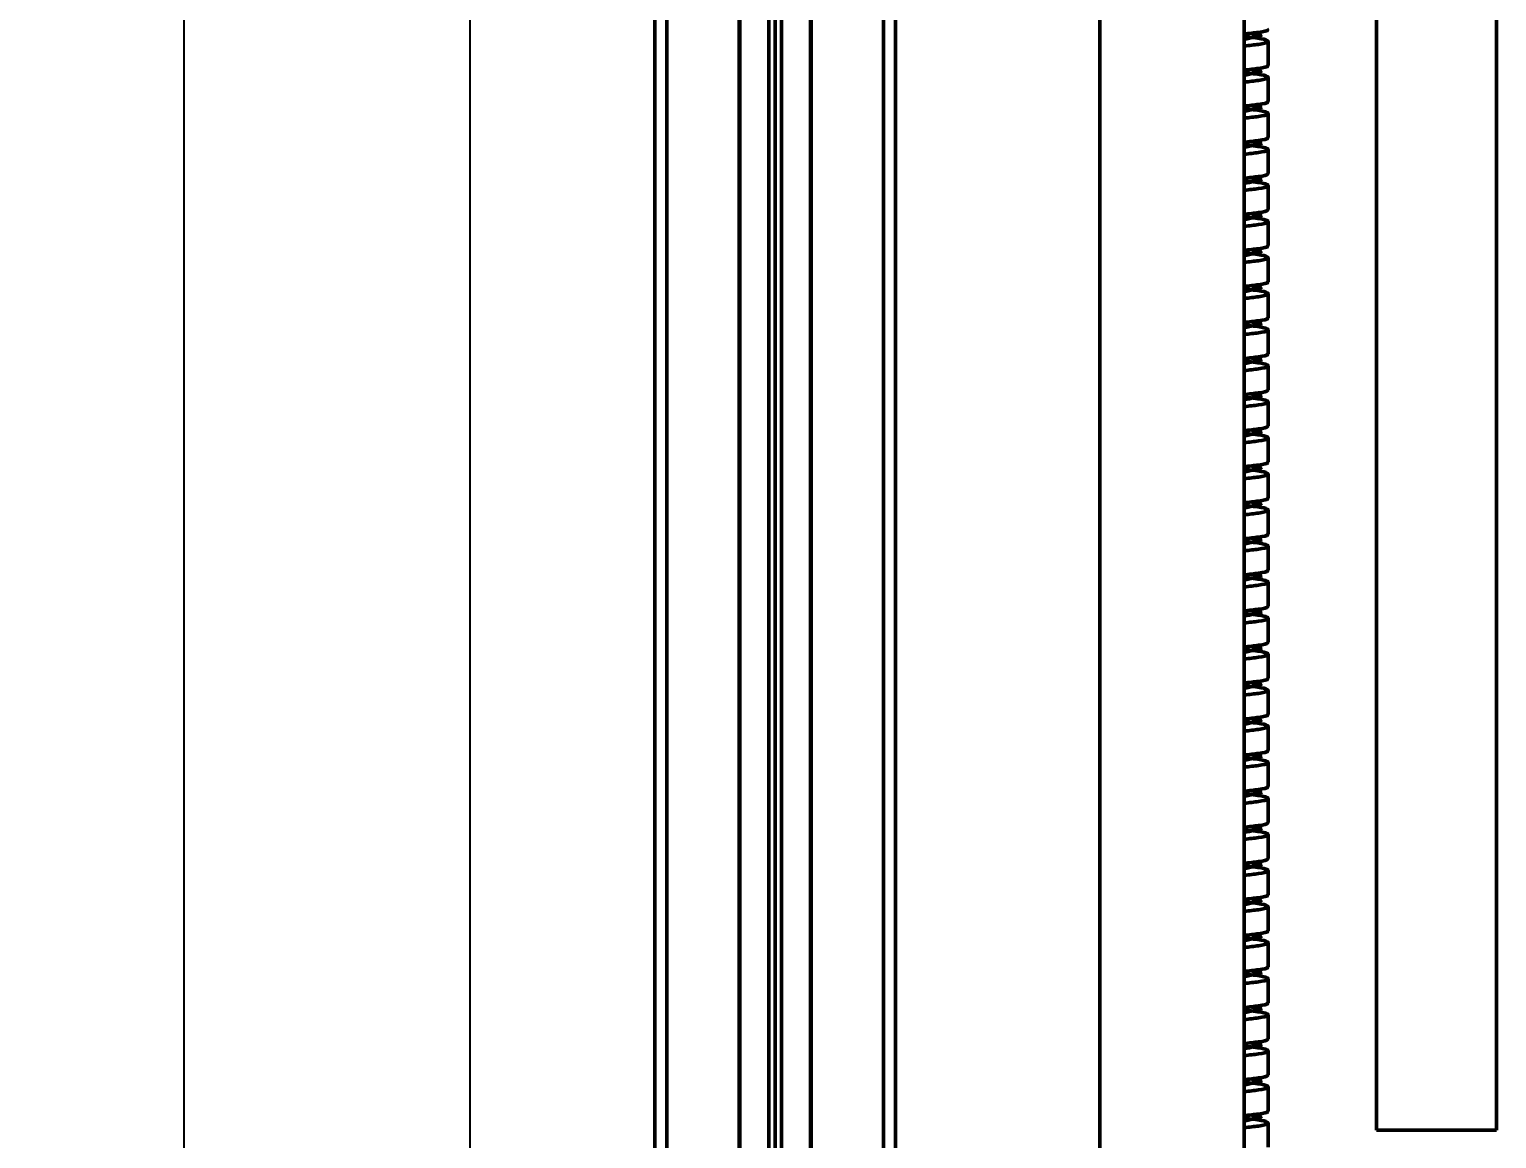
# Model space of a CAD drawing. Header units: millimetres. Extents: x -190 to 12889, y -227 to 3957.
# Drawn here: x 999.6 to 1121.6, y 2018.2 to 2110.5 of the extents above; entities that cross this region are included whole.
import ezdxf

# ---------------------------------------------------------------- set-up
doc = ezdxf.new("R2010")
doc.units = ezdxf.units.MM
doc.header["$LTSCALE"] = 0.7
doc.header["$PDMODE"] = 35
doc.header["$PDSIZE"] = -4
doc.layers.add('CON', color=7, linetype='Continuous', lineweight=50)
doc.layers.add('DIM', color=94, linetype='Continuous', lineweight=25)
doc.styles.add('TCVN-7284', font='tcvn+7284-2003r.ttf')
doc.dimstyles.new('TCVN_ISO-25_RadiusDia', dxfattribs={"dimtxt": 2.5, "dimasz": 2.5, "dimexe": 2, "dimexo": 0, "dimgap": 1, "dimtad": 1, "dimtoh": 1, "dimtxsty": 'TCVN-7284', "dimblk": 'Arrow', "dimcen": 0, "dimclrd": 256, "dimclre": 256, "dimclrt": 256, "dimadec": 0, "dimazin": 0, "dimtfac": 1, "dimtofl": 0, "dimtmove": 1, "dimatfit": 0, "dimldrblk": 'Arrow', "dimfxl": 1, "dimlwd": -1, "dimlwe": -1, "dimarcsym": 0})

# ---------------------------------------------------------------- blocks, each defined once
blk = doc.blocks.new('Arrow')
at = {"layer": 'DIM'}
blk.add_solid([(-1, 0.268), (-1, -0.268), (0, 0)], dxfattribs=at)
blk = doc.blocks.new('*D692')
at = {"layer": 'Defpoints', "color": 0, "ltscale": 0.2, "transparency": 16777216}
for p in [(1036.27, 2342.03), (1051.63, 2342.03), (1051.63, 1942.03)]:
    blk.add_point(p, dxfattribs=at)
at = {"layer": 'DIM', "linetype": 'ByBlock', "ltscale": 0.2, "transparency": 16777216}
for p, q in [((1051.63, 2342.03), (1030.27, 2342.03)), ((1036.27, 1949.53), (1036.27, 2334.53)), ((1051.63, 1942.03), (1030.27, 1942.03))]:
    blk.add_line(p, q, dxfattribs=at)
at = {"layer": 'DIM', "ltscale": 0.2, "transparency": 16777216, "xscale": 7.500000000000133, "yscale": 7.500000000000133, "zscale": 7.500000000000133}
for p, rotation in [((1036.27, 2342.03), 90), ((1036.27, 1942.03), 270)]:
    blk.add_blockref('Arrow', p, dxfattribs=dict(at, rotation=rotation))
at = {"layer": 'DIM', "ltscale": 0.2, "transparency": 16777216, "insert": (1029.52, 2142.03), "char_height": 7.5, "attachment_point": 5, "rotation": 90, "style": 'TCVN-7284', "bg_fill": 3, "box_fill_scale": 1.1, "bg_fill_color": 256, "bg_fill_true_color": 13158600, "bg_fill_transparency": 0}
blk.add_mtext('400', dxfattribs=at)
blk = doc.blocks.new('*D693')
at = {"layer": 'Defpoints', "color": 0, "ltscale": 0.2, "transparency": 16777216}
for p in [(1012.48, 2342.03), (1051.63, 2342.03), (1051.63, 1942.03)]:
    blk.add_point(p, dxfattribs=at)
at = {"layer": 'DIM', "linetype": 'ByBlock', "ltscale": 0.2, "transparency": 16777216}
for p, q in [((1051.63, 2342.03), (1006.48, 2342.03)), ((1012.48, 1949.53), (1012.48, 2334.53)), ((1051.63, 1942.03), (1006.48, 1942.03))]:
    blk.add_line(p, q, dxfattribs=at)
at = {"layer": 'DIM', "ltscale": 0.2, "transparency": 16777216, "xscale": 7.500000000000133, "yscale": 7.500000000000133, "zscale": 7.500000000000133}
for p, rotation in [((1012.48, 2342.03), 90), ((1012.48, 1942.03), 270)]:
    blk.add_blockref('Arrow', p, dxfattribs=dict(at, rotation=rotation))
at = {"layer": 'DIM', "ltscale": 0.2, "transparency": 16777216, "insert": (1004.98, 2142.03), "char_height": 7.5, "attachment_point": 5, "rotation": 90, "style": 'TCVN-7284', "bg_fill": 3, "box_fill_scale": 1.1, "bg_fill_color": 256, "bg_fill_true_color": 13158600, "bg_fill_transparency": 0}
blk.add_mtext('400±0,5', dxfattribs=at)

msp = doc.modelspace()

# ---------------------------------------------------------------- linework, layer by layer
at = {"layer": 'CON', "color": 7, "linetype": 'Continuous'}
for p, q in [((1051.6289, 2342.0318), (1051.6289, 1942.0318)), ((1052.6289, 2342.0318), (1052.6289, 1942.0318)), ((1058.6289, 2342.0318), (1058.6289, 1942.0318)), ((1058.6895, 2342.0318), (1058.6895, 1942.0318)), ((1061.1092, 2342.0318), (1061.1092, 1942.0318)), ((1061.6289, 2342.0318), (1061.6289, 1942.0318)), ((1062.1485, 2342.0318), (1062.1485, 1942.0318)), ((1064.5682, 2342.0318), (1064.5682, 1942.0318)), ((1064.6289, 2342.0318), (1064.6289, 1942.0318)), ((1070.6289, 2342.0318), (1070.6289, 1942.0318)), ((1071.6289, 2342.0318), (1071.6289, 1942.0318)), ((1111.6289, 2268.8528), (1111.6289, 2018.8528)), ((1121.6289, 2268.8528), (1121.6289, 2018.8528)), ((1088.6289, 2125.8528), (1088.6289, 1959.0318)), ((1100.6289, 1959.0318), (1100.6289, 2125.8528)), ((1102.0274, 2109.9539), (1102.1276, 2109.9926)), ((1102.6289, 2107.4569), (1102.6289, 2109.4569)), ((1102.0274, 2106.9539), (1102.1276, 2106.9926)), ((1102.6289, 2104.4569), (1102.6289, 2106.4569)), ((1102.0274, 2103.9539), (1102.1276, 2103.9926)), ((1102.6289, 2101.4569), (1102.6289, 2103.4569)), ((1102.0274, 2100.9539), (1102.1276, 2100.9926)), ((1102.6289, 2098.4569), (1102.6289, 2100.4569)), ((1102.0274, 2097.9539), (1102.1276, 2097.9926)), ((1102.6289, 2095.4569), (1102.6289, 2097.4569)), ((1102.0274, 2094.9539), (1102.1276, 2094.9926)), ((1102.6289, 2092.4569), (1102.6289, 2094.4569)), ((1102.0274, 2091.9539), (1102.1276, 2091.9926)), ((1102.6289, 2089.4569), (1102.6289, 2091.4569)), ((1102.0274, 2088.9539), (1102.1276, 2088.9926)), ((1102.6289, 2086.4569), (1102.6289, 2088.4569)), ((1102.0274, 2085.9539), (1102.1276, 2085.9926)), ((1102.6289, 2083.4569), (1102.6289, 2085.4569)), ((1102.0274, 2082.9539), (1102.1276, 2082.9926)), ((1102.6289, 2080.4569), (1102.6289, 2082.4569)), ((1102.0274, 2079.9539), (1102.1276, 2079.9926)), ((1102.6289, 2077.4569), (1102.6289, 2079.4569)), ((1102.0274, 2076.9539), (1102.1276, 2076.9926)), ((1102.6289, 2074.4569), (1102.6289, 2076.4569)), ((1102.0274, 2073.9539), (1102.1276, 2073.9926)), ((1102.6289, 2071.4569), (1102.6289, 2073.4569)), ((1102.0274, 2070.9539), (1102.1276, 2070.9926)), ((1102.6289, 2068.4569), (1102.6289, 2070.4569)), ((1102.0274, 2067.9539), (1102.1276, 2067.9926)), ((1102.6289, 2065.4569), (1102.6289, 2067.4569)), ((1102.0274, 2064.9539), (1102.1276, 2064.9926)), ((1102.6289, 2062.4569), (1102.6289, 2064.4569)), ((1102.0274, 2061.9539), (1102.1276, 2061.9926)), ((1102.6289, 2059.4569), (1102.6289, 2061.4569)), ((1102.0274, 2058.9539), (1102.1276, 2058.9926)), ((1102.6289, 2056.4569), (1102.6289, 2058.4569)), ((1102.0274, 2055.9539), (1102.1276, 2055.9926)), ((1102.6289, 2053.4569), (1102.6289, 2055.4569)), ((1102.0274, 2052.9539), (1102.1276, 2052.9926)), ((1102.6289, 2050.4569), (1102.6289, 2052.4569)), ((1102.0274, 2049.9539), (1102.1276, 2049.9926)), ((1102.6289, 2047.4569), (1102.6289, 2049.4569)), ((1102.0274, 2046.9539), (1102.1276, 2046.9926)), ((1102.6289, 2044.4569), (1102.6289, 2046.4569)), ((1102.0274, 2043.9539), (1102.1276, 2043.9926)), ((1102.6289, 2041.4569), (1102.6289, 2043.4569)), ((1102.0274, 2040.9539), (1102.1276, 2040.9926)), ((1102.6289, 2038.4569), (1102.6289, 2040.4569)), ((1102.0274, 2037.9539), (1102.1276, 2037.9926)), ((1102.6289, 2035.4569), (1102.6289, 2037.4569)), ((1102.0274, 2034.9539), (1102.1276, 2034.9926)), ((1102.6289, 2032.4569), (1102.6289, 2034.4569)), ((1102.0274, 2031.9539), (1102.1276, 2031.9926)), ((1102.6289, 2029.4569), (1102.6289, 2031.4569)), ((1102.0274, 2028.9539), (1102.1276, 2028.9926)), ((1102.6289, 2026.4569), (1102.6289, 2028.4569)), ((1102.0274, 2025.9539), (1102.1276, 2025.9926)), ((1102.6289, 2023.4569), (1102.6289, 2025.4569)), ((1102.0274, 2022.9539), (1102.1276, 2022.9926)), ((1102.6289, 2020.4569), (1102.6289, 2022.4569)), ((1102.0274, 2019.9539), (1102.1276, 2019.9926)), ((1102.6289, 2017.4569), (1102.6289, 2019.4569)), ((1121.6289, 2018.8528), (1111.6289, 2018.8528))]:
    msp.add_line(p, q, dxfattribs=at)
for points, knots in [([(1102.522, 2110.4569), (1102.5507, 2110.4345), (1102.6624, 2110.3472), (1102.0265, 2110.2211), (1101.0543, 2110.112), (1100.6289, 2110.0642)], [0, 0, 0, 0, 0.16279149, 0.63368611, 1, 1, 1, 1]), ([(1102.085, 2109.9814), (1102.0613, 2109.9754), (1101.9963, 2109.9587), (1101.4014, 2109.7985), (1100.7773, 2109.659), (1100.6289, 2109.6258)], [0, 0, 0, 0, 0.30395075, 0.83443922, 1, 1, 1, 1]), ([(1100.6289, 2109.0642), (1101.0621, 2109.112), (1102.0523, 2109.2212), (1102.7267, 2109.3873), (1102.5586, 2109.5925), (1101.7783, 2109.7278), (1100.9024, 2109.8198), (1100.6289, 2109.8486)], [0, 0, 0, 0, 0.18358082, 0.41957303, 0.66180996, 0.89439324, 1, 1, 1, 1]), ([(1101.1734, 2110.1293), (1101.2285, 2110.1141), (1101.5794, 2110.0168), (1101.717, 2109.9905), (1101.833, 2109.9683)], [0, 0, 0, 0, 0.156885893, 1, 1, 1, 1]), ([(1102.522, 2107.4569), (1102.5507, 2107.4345), (1102.6624, 2107.3472), (1102.0265, 2107.2211), (1101.0543, 2107.112), (1100.6289, 2107.0642)], [0, 0, 0, 0, 0.16279149, 0.63368611, 1, 1, 1, 1]), ([(1102.085, 2106.9814), (1102.0613, 2106.9754), (1101.9963, 2106.9587), (1101.4014, 2106.7985), (1100.7773, 2106.659), (1100.6289, 2106.6258)], [0, 0, 0, 0, 0.30395075, 0.83443922, 1, 1, 1, 1]), ([(1100.6289, 2106.0642), (1101.0621, 2106.112), (1102.0523, 2106.2212), (1102.7267, 2106.3873), (1102.5586, 2106.5925), (1101.7783, 2106.7278), (1100.9024, 2106.8198), (1100.6289, 2106.8486)], [0, 0, 0, 0, 0.18358082, 0.41957303, 0.66180996, 0.89439324, 1, 1, 1, 1]), ([(1101.1734, 2107.1293), (1101.2285, 2107.1141), (1101.5794, 2107.0168), (1101.717, 2106.9905), (1101.833, 2106.9683)], [0, 0, 0, 0, 0.15688589, 1, 1, 1, 1]), ([(1102.522, 2104.4569), (1102.5507, 2104.4345), (1102.6624, 2104.3472), (1102.0265, 2104.2211), (1101.0543, 2104.112), (1100.6289, 2104.0642)], [0, 0, 0, 0, 0.16279149, 0.63368611, 1, 1, 1, 1]), ([(1102.085, 2103.9814), (1102.0613, 2103.9754), (1101.9963, 2103.9587), (1101.4014, 2103.7985), (1100.7773, 2103.659), (1100.6289, 2103.6258)], [0, 0, 0, 0, 0.30395075, 0.83443922, 1, 1, 1, 1]), ([(1100.6289, 2103.0642), (1101.0621, 2103.112), (1102.0523, 2103.2212), (1102.7267, 2103.3873), (1102.5586, 2103.5925), (1101.7783, 2103.7278), (1100.9024, 2103.8198), (1100.6289, 2103.8486)], [0, 0, 0, 0, 0.18358082, 0.41957303, 0.66180996, 0.89439324, 1, 1, 1, 1]), ([(1101.1734, 2104.1293), (1101.2285, 2104.1141), (1101.5794, 2104.0168), (1101.717, 2103.9905), (1101.833, 2103.9683)], [0, 0, 0, 0, 0.15688589, 1, 1, 1, 1]), ([(1102.522, 2101.4569), (1102.5507, 2101.4345), (1102.6624, 2101.3472), (1102.0265, 2101.2211), (1101.0543, 2101.112), (1100.6289, 2101.0642)], [0, 0, 0, 0, 0.16279149, 0.63368611, 1, 1, 1, 1]), ([(1102.085, 2100.9814), (1102.0613, 2100.9754), (1101.9963, 2100.9587), (1101.4014, 2100.7985), (1100.7773, 2100.659), (1100.6289, 2100.6258)], [0, 0, 0, 0, 0.30395075, 0.83443922, 1, 1, 1, 1]), ([(1100.6289, 2100.0642), (1101.0621, 2100.112), (1102.0523, 2100.2212), (1102.7267, 2100.3873), (1102.5586, 2100.5925), (1101.7783, 2100.7278), (1100.9024, 2100.8198), (1100.6289, 2100.8486)], [0, 0, 0, 0, 0.18358082, 0.41957303, 0.66180996, 0.89439324, 1, 1, 1, 1]), ([(1101.1734, 2101.1293), (1101.2285, 2101.1141), (1101.5794, 2101.0168), (1101.717, 2100.9905), (1101.833, 2100.9683)], [0, 0, 0, 0, 0.15688589, 1, 1, 1, 1]), ([(1102.522, 2098.4569), (1102.5507, 2098.4345), (1102.6624, 2098.3472), (1102.0265, 2098.2211), (1101.0543, 2098.112), (1100.6289, 2098.0642)], [0, 0, 0, 0, 0.16279149, 0.63368611, 1, 1, 1, 1]), ([(1102.085, 2097.9814), (1102.0613, 2097.9754), (1101.9963, 2097.9587), (1101.4014, 2097.7985), (1100.7773, 2097.659), (1100.6289, 2097.6258)], [0, 0, 0, 0, 0.30395075, 0.83443922, 1, 1, 1, 1]), ([(1100.6289, 2097.0642), (1101.0621, 2097.112), (1102.0523, 2097.2212), (1102.7267, 2097.3873), (1102.5586, 2097.5925), (1101.7783, 2097.7278), (1100.9024, 2097.8198), (1100.6289, 2097.8486)], [0, 0, 0, 0, 0.18358082, 0.41957303, 0.66180996, 0.89439324, 1, 1, 1, 1]), ([(1101.1734, 2098.1293), (1101.2285, 2098.1141), (1101.5794, 2098.0168), (1101.717, 2097.9905), (1101.833, 2097.9683)], [0, 0, 0, 0, 0.15688589, 1, 1, 1, 1]), ([(1102.522, 2095.4569), (1102.5507, 2095.4345), (1102.6624, 2095.3472), (1102.0265, 2095.2211), (1101.0543, 2095.112), (1100.6289, 2095.0642)], [0, 0, 0, 0, 0.16279149, 0.63368611, 1, 1, 1, 1]), ([(1102.085, 2094.9814), (1102.0613, 2094.9754), (1101.9963, 2094.9587), (1101.4014, 2094.7985), (1100.7773, 2094.659), (1100.6289, 2094.6258)], [0, 0, 0, 0, 0.30395075, 0.83443922, 1, 1, 1, 1]), ([(1100.6289, 2094.0642), (1101.0621, 2094.112), (1102.0523, 2094.2212), (1102.7267, 2094.3873), (1102.5586, 2094.5925), (1101.7783, 2094.7278), (1100.9024, 2094.8198), (1100.6289, 2094.8486)], [0, 0, 0, 0, 0.18358082, 0.41957303, 0.66180996, 0.89439324, 1, 1, 1, 1]), ([(1101.1734, 2095.1293), (1101.2285, 2095.1141), (1101.5794, 2095.0168), (1101.717, 2094.9905), (1101.833, 2094.9683)], [0, 0, 0, 0, 0.15688589, 1, 1, 1, 1]), ([(1102.522, 2092.4569), (1102.5507, 2092.4345), (1102.6624, 2092.3472), (1102.0265, 2092.2211), (1101.0543, 2092.112), (1100.6289, 2092.0642)], [0, 0, 0, 0, 0.16279149, 0.63368611, 1, 1, 1, 1]), ([(1102.085, 2091.9814), (1102.0613, 2091.9754), (1101.9963, 2091.9587), (1101.4014, 2091.7985), (1100.7773, 2091.659), (1100.6289, 2091.6258)], [0, 0, 0, 0, 0.303950753, 0.834439217, 1, 1, 1, 1]), ([(1100.6289, 2091.0642), (1101.0621, 2091.112), (1102.0523, 2091.2212), (1102.7267, 2091.3873), (1102.5586, 2091.5925), (1101.7783, 2091.7278), (1100.9024, 2091.8198), (1100.6289, 2091.8486)], [0, 0, 0, 0, 0.183580822, 0.419573028, 0.661809962, 0.894393242, 1, 1, 1, 1]), ([(1101.1734, 2092.1293), (1101.2285, 2092.1141), (1101.5794, 2092.0168), (1101.717, 2091.9905), (1101.833, 2091.9683)], [0, 0, 0, 0, 0.15688589, 1, 1, 1, 1]), ([(1102.522, 2089.4569), (1102.5507, 2089.4345), (1102.6624, 2089.3472), (1102.0265, 2089.2211), (1101.0543, 2089.112), (1100.6289, 2089.0642)], [0, 0, 0, 0, 0.16279149, 0.63368611, 1, 1, 1, 1]), ([(1101.1734, 2089.1293), (1101.2285, 2089.1141), (1101.5794, 2089.0168), (1101.717, 2088.9905), (1101.833, 2088.9683)], [0, 0, 0, 0, 0.15688589, 1, 1, 1, 1]), ([(1102.085, 2088.9814), (1102.0613, 2088.9754), (1101.9963, 2088.9587), (1101.4014, 2088.7985), (1100.7773, 2088.659), (1100.6289, 2088.6258)], [0, 0, 0, 0, 0.303950753, 0.834439217, 1, 1, 1, 1]), ([(1100.6289, 2088.0642), (1101.0621, 2088.112), (1102.0523, 2088.2212), (1102.7267, 2088.3873), (1102.5586, 2088.5925), (1101.7783, 2088.7278), (1100.9024, 2088.8198), (1100.6289, 2088.8486)], [0, 0, 0, 0, 0.18358082, 0.41957303, 0.66180996, 0.89439324, 1, 1, 1, 1]), ([(1102.522, 2086.4569), (1102.5507, 2086.4345), (1102.6624, 2086.3472), (1102.0265, 2086.2211), (1101.0543, 2086.112), (1100.6289, 2086.0642)], [0, 0, 0, 0, 0.16279149, 0.633686114, 1, 1, 1, 1]), ([(1102.085, 2085.9814), (1102.0613, 2085.9754), (1101.9963, 2085.9587), (1101.4014, 2085.7985), (1100.7773, 2085.659), (1100.6289, 2085.6258)], [0, 0, 0, 0, 0.303950753, 0.834439217, 1, 1, 1, 1]), ([(1100.6289, 2085.0642), (1101.0621, 2085.112), (1102.0523, 2085.2212), (1102.7267, 2085.3873), (1102.5586, 2085.5925), (1101.7783, 2085.7278), (1100.9024, 2085.8198), (1100.6289, 2085.8486)], [0, 0, 0, 0, 0.18358082, 0.41957303, 0.66180996, 0.89439324, 1, 1, 1, 1]), ([(1101.1734, 2086.1293), (1101.2285, 2086.1141), (1101.5794, 2086.0168), (1101.717, 2085.9905), (1101.833, 2085.9683)], [0, 0, 0, 0, 0.156885893, 1, 1, 1, 1]), ([(1102.522, 2083.4569), (1102.5507, 2083.4345), (1102.6624, 2083.3472), (1102.0265, 2083.2211), (1101.0543, 2083.112), (1100.6289, 2083.0642)], [0, 0, 0, 0, 0.16279149, 0.633686114, 1, 1, 1, 1]), ([(1101.1734, 2083.1293), (1101.2281, 2083.1142), (1101.6617, 2082.9941), (1101.8301, 2082.9623), (1101.9773, 2082.9346)], [0, 0, 0, 0, 0.12617461, 1, 1, 1, 1]), ([(1102.085, 2082.9814), (1102.0613, 2082.9754), (1101.9963, 2082.9587), (1101.4014, 2082.7985), (1100.7773, 2082.659), (1100.6289, 2082.6258)], [0, 0, 0, 0, 0.30395075, 0.83443922, 1, 1, 1, 1]), ([(1100.6289, 2082.0642), (1101.0621, 2082.112), (1102.0523, 2082.2212), (1102.7267, 2082.3873), (1102.5586, 2082.5925), (1101.7783, 2082.7278), (1100.9024, 2082.8198), (1100.6289, 2082.8486)], [0, 0, 0, 0, 0.18358082, 0.41957303, 0.66180996, 0.89439324, 1, 1, 1, 1]), ([(1102.522, 2080.4569), (1102.5507, 2080.4345), (1102.6624, 2080.3472), (1102.0265, 2080.2211), (1101.0543, 2080.112), (1100.6289, 2080.0642)], [0, 0, 0, 0, 0.16279149, 0.63368611, 1, 1, 1, 1]), ([(1102.085, 2079.9814), (1102.0613, 2079.9754), (1101.9963, 2079.9587), (1101.4014, 2079.7985), (1100.7773, 2079.659), (1100.6289, 2079.6258)], [0, 0, 0, 0, 0.30395075, 0.83443922, 1, 1, 1, 1]), ([(1100.6289, 2079.0642), (1101.0621, 2079.112), (1102.0523, 2079.2212), (1102.7267, 2079.3873), (1102.5586, 2079.5925), (1101.7783, 2079.7278), (1100.9024, 2079.8198), (1100.6289, 2079.8486)], [0, 0, 0, 0, 0.183580822, 0.419573028, 0.661809962, 0.894393242, 1, 1, 1, 1]), ([(1101.1734, 2080.1293), (1101.2285, 2080.1141), (1101.5794, 2080.0168), (1101.717, 2079.9905), (1101.833, 2079.9683)], [0, 0, 0, 0, 0.15688589, 1, 1, 1, 1]), ([(1102.522, 2077.4569), (1102.5507, 2077.4345), (1102.6624, 2077.3472), (1102.0265, 2077.2211), (1101.0543, 2077.112), (1100.6289, 2077.0642)], [0, 0, 0, 0, 0.16279149, 0.63368611, 1, 1, 1, 1]), ([(1102.085, 2076.9814), (1102.0613, 2076.9754), (1101.9963, 2076.9587), (1101.4014, 2076.7985), (1100.7773, 2076.659), (1100.6289, 2076.6258)], [0, 0, 0, 0, 0.30395075, 0.83443922, 1, 1, 1, 1]), ([(1101.1734, 2077.1293), (1101.2285, 2077.1141), (1101.5794, 2077.0168), (1101.717, 2076.9905), (1101.833, 2076.9683)], [0, 0, 0, 0, 0.15688589, 1, 1, 1, 1]), ([(1100.6289, 2076.0642), (1101.0621, 2076.112), (1102.0523, 2076.2212), (1102.7267, 2076.3873), (1102.5586, 2076.5925), (1101.7783, 2076.7278), (1100.9024, 2076.8198), (1100.6289, 2076.8486)], [0, 0, 0, 0, 0.183580822, 0.419573028, 0.661809962, 0.894393242, 1, 1, 1, 1]), ([(1102.522, 2074.4569), (1102.5507, 2074.4345), (1102.6624, 2074.3472), (1102.0265, 2074.2211), (1101.0543, 2074.112), (1100.6289, 2074.0642)], [0, 0, 0, 0, 0.16279149, 0.63368611, 1, 1, 1, 1]), ([(1102.085, 2073.9814), (1102.0613, 2073.9754), (1101.9963, 2073.9587), (1101.4014, 2073.7985), (1100.7773, 2073.659), (1100.6289, 2073.6258)], [0, 0, 0, 0, 0.303950753, 0.834439217, 1, 1, 1, 1]), ([(1100.6289, 2073.0642), (1101.0621, 2073.112), (1102.0523, 2073.2212), (1102.7267, 2073.3873), (1102.5586, 2073.5925), (1101.7783, 2073.7278), (1100.9024, 2073.8198), (1100.6289, 2073.8486)], [0, 0, 0, 0, 0.183580822, 0.419573028, 0.661809962, 0.894393242, 1, 1, 1, 1]), ([(1101.1734, 2074.1293), (1101.2285, 2074.1141), (1101.5794, 2074.0168), (1101.717, 2073.9905), (1101.833, 2073.9683)], [0, 0, 0, 0, 0.15688589, 1, 1, 1, 1]), ([(1102.522, 2071.4569), (1102.5507, 2071.4345), (1102.6624, 2071.3472), (1102.0265, 2071.2211), (1101.0543, 2071.112), (1100.6289, 2071.0642)], [0, 0, 0, 0, 0.16279149, 0.63368611, 1, 1, 1, 1]), ([(1102.085, 2070.9814), (1102.0613, 2070.9754), (1101.9963, 2070.9587), (1101.4014, 2070.7985), (1100.7773, 2070.659), (1100.6289, 2070.6258)], [0, 0, 0, 0, 0.303950753, 0.834439217, 1, 1, 1, 1]), ([(1100.6289, 2070.0642), (1101.0621, 2070.112), (1102.0523, 2070.2212), (1102.7267, 2070.3873), (1102.5586, 2070.5925), (1101.7783, 2070.7278), (1100.9024, 2070.8198), (1100.6289, 2070.8486)], [0, 0, 0, 0, 0.18358082, 0.41957303, 0.66180996, 0.89439324, 1, 1, 1, 1]), ([(1101.1734, 2071.1293), (1101.2285, 2071.1141), (1101.5794, 2071.0168), (1101.717, 2070.9905), (1101.833, 2070.9683)], [0, 0, 0, 0, 0.156885893, 1, 1, 1, 1]), ([(1102.522, 2068.4569), (1102.5507, 2068.4345), (1102.6624, 2068.3472), (1102.0265, 2068.2211), (1101.0543, 2068.112), (1100.6289, 2068.0642)], [0, 0, 0, 0, 0.16279149, 0.63368611, 1, 1, 1, 1]), ([(1102.085, 2067.9814), (1102.0613, 2067.9754), (1101.9963, 2067.9587), (1101.4014, 2067.7985), (1100.7773, 2067.659), (1100.6289, 2067.6258)], [0, 0, 0, 0, 0.30395075, 0.83443922, 1, 1, 1, 1]), ([(1100.6289, 2067.0642), (1101.0621, 2067.112), (1102.0523, 2067.2212), (1102.7267, 2067.3873), (1102.5586, 2067.5925), (1101.7783, 2067.7278), (1100.9024, 2067.8198), (1100.6289, 2067.8486)], [0, 0, 0, 0, 0.18358082, 0.41957303, 0.66180996, 0.89439324, 1, 1, 1, 1]), ([(1101.1734, 2068.1293), (1101.2285, 2068.1141), (1101.5794, 2068.0168), (1101.717, 2067.9905), (1101.833, 2067.9683)], [0, 0, 0, 0, 0.15688589, 1, 1, 1, 1]), ([(1102.522, 2065.4569), (1102.5507, 2065.4345), (1102.6624, 2065.3472), (1102.0265, 2065.2211), (1101.0543, 2065.112), (1100.6289, 2065.0642)], [0, 0, 0, 0, 0.16279149, 0.63368611, 1, 1, 1, 1]), ([(1102.085, 2064.9814), (1102.0613, 2064.9754), (1101.9963, 2064.9587), (1101.4014, 2064.7985), (1100.7773, 2064.659), (1100.6289, 2064.6258)], [0, 0, 0, 0, 0.30395075, 0.83443922, 1, 1, 1, 1]), ([(1100.6289, 2064.0642), (1101.0621, 2064.112), (1102.0523, 2064.2212), (1102.7267, 2064.3873), (1102.5586, 2064.5925), (1101.7783, 2064.7278), (1100.9024, 2064.8198), (1100.6289, 2064.8486)], [0, 0, 0, 0, 0.183580822, 0.419573028, 0.661809962, 0.894393242, 1, 1, 1, 1]), ([(1101.1734, 2065.1293), (1101.2285, 2065.1141), (1101.5794, 2065.0168), (1101.717, 2064.9905), (1101.833, 2064.9683)], [0, 0, 0, 0, 0.15688589, 1, 1, 1, 1]), ([(1102.522, 2062.4569), (1102.5507, 2062.4345), (1102.6624, 2062.3472), (1102.0265, 2062.2211), (1101.0543, 2062.112), (1100.6289, 2062.0642)], [0, 0, 0, 0, 0.16279149, 0.63368611, 1, 1, 1, 1]), ([(1102.085, 2061.9814), (1102.0613, 2061.9754), (1101.9963, 2061.9587), (1101.4014, 2061.7985), (1100.7773, 2061.659), (1100.6289, 2061.6258)], [0, 0, 0, 0, 0.303950753, 0.834439217, 1, 1, 1, 1]), ([(1100.6289, 2061.0642), (1101.0621, 2061.112), (1102.0523, 2061.2212), (1102.7267, 2061.3873), (1102.5586, 2061.5925), (1101.7783, 2061.7278), (1100.9024, 2061.8198), (1100.6289, 2061.8486)], [0, 0, 0, 0, 0.18358082, 0.41957303, 0.66180996, 0.89439324, 1, 1, 1, 1]), ([(1101.1734, 2062.1293), (1101.2285, 2062.1141), (1101.5794, 2062.0168), (1101.717, 2061.9905), (1101.833, 2061.9683)], [0, 0, 0, 0, 0.15688589, 1, 1, 1, 1]), ([(1102.522, 2059.4569), (1102.5507, 2059.4345), (1102.6624, 2059.3472), (1102.0265, 2059.2211), (1101.0543, 2059.112), (1100.6289, 2059.0642)], [0, 0, 0, 0, 0.16279149, 0.63368611, 1, 1, 1, 1]), ([(1102.085, 2058.9814), (1102.0613, 2058.9754), (1101.9963, 2058.9587), (1101.4014, 2058.7985), (1100.7773, 2058.659), (1100.6289, 2058.6258)], [0, 0, 0, 0, 0.30395075, 0.83443922, 1, 1, 1, 1]), ([(1100.6289, 2058.0642), (1101.0621, 2058.112), (1102.0523, 2058.2212), (1102.7267, 2058.3873), (1102.5586, 2058.5925), (1101.7783, 2058.7278), (1100.9024, 2058.8198), (1100.6289, 2058.8486)], [0, 0, 0, 0, 0.18358082, 0.41957303, 0.66180996, 0.89439324, 1, 1, 1, 1]), ([(1101.1734, 2059.1293), (1101.2285, 2059.1141), (1101.5794, 2059.0168), (1101.717, 2058.9905), (1101.833, 2058.9683)], [0, 0, 0, 0, 0.15688589, 1, 1, 1, 1]), ([(1102.522, 2056.4569), (1102.5507, 2056.4345), (1102.6624, 2056.3472), (1102.0265, 2056.2211), (1101.0543, 2056.112), (1100.6289, 2056.0642)], [0, 0, 0, 0, 0.16279149, 0.63368611, 1, 1, 1, 1]), ([(1102.085, 2055.9814), (1102.0613, 2055.9754), (1101.9963, 2055.9587), (1101.4014, 2055.7985), (1100.7773, 2055.659), (1100.6289, 2055.6258)], [0, 0, 0, 0, 0.30395075, 0.83443922, 1, 1, 1, 1]), ([(1100.6289, 2055.0642), (1101.0621, 2055.112), (1102.0523, 2055.2212), (1102.7267, 2055.3873), (1102.5586, 2055.5925), (1101.7783, 2055.7278), (1100.9024, 2055.8198), (1100.6289, 2055.8486)], [0, 0, 0, 0, 0.18358082, 0.41957303, 0.66180996, 0.89439324, 1, 1, 1, 1]), ([(1101.1734, 2056.1293), (1101.2285, 2056.1141), (1101.5794, 2056.0168), (1101.717, 2055.9905), (1101.833, 2055.9683)], [0, 0, 0, 0, 0.15688589, 1, 1, 1, 1]), ([(1102.522, 2053.4569), (1102.5507, 2053.4345), (1102.6624, 2053.3472), (1102.0265, 2053.2211), (1101.0543, 2053.112), (1100.6289, 2053.0642)], [0, 0, 0, 0, 0.16279149, 0.63368611, 1, 1, 1, 1]), ([(1102.085, 2052.9814), (1102.0613, 2052.9754), (1101.9963, 2052.9587), (1101.4014, 2052.7985), (1100.7773, 2052.659), (1100.6289, 2052.6258)], [0, 0, 0, 0, 0.30395075, 0.83443922, 1, 1, 1, 1]), ([(1100.6289, 2052.0642), (1101.0621, 2052.112), (1102.0523, 2052.2212), (1102.7267, 2052.3873), (1102.5586, 2052.5925), (1101.7783, 2052.7278), (1100.9024, 2052.8198), (1100.6289, 2052.8486)], [0, 0, 0, 0, 0.18358082, 0.41957303, 0.66180996, 0.89439324, 1, 1, 1, 1]), ([(1101.1734, 2053.1293), (1101.2285, 2053.1141), (1101.5794, 2053.0168), (1101.717, 2052.9905), (1101.833, 2052.9683)], [0, 0, 0, 0, 0.15688589, 1, 1, 1, 1]), ([(1102.522, 2050.4569), (1102.5507, 2050.4345), (1102.6624, 2050.3472), (1102.0265, 2050.2211), (1101.0543, 2050.112), (1100.6289, 2050.0642)], [0, 0, 0, 0, 0.16279149, 0.63368611, 1, 1, 1, 1]), ([(1101.1734, 2050.1293), (1101.2285, 2050.1141), (1101.5794, 2050.0168), (1101.717, 2049.9905), (1101.833, 2049.9683)], [0, 0, 0, 0, 0.15688589, 1, 1, 1, 1]), ([(1102.085, 2049.9814), (1102.0613, 2049.9754), (1101.9963, 2049.9587), (1101.4014, 2049.7985), (1100.7773, 2049.659), (1100.6289, 2049.6258)], [0, 0, 0, 0, 0.30395075, 0.83443922, 1, 1, 1, 1]), ([(1100.6289, 2049.0642), (1101.0621, 2049.112), (1102.0523, 2049.2212), (1102.7267, 2049.3873), (1102.5586, 2049.5925), (1101.7783, 2049.7278), (1100.9024, 2049.8198), (1100.6289, 2049.8486)], [0, 0, 0, 0, 0.18358082, 0.41957303, 0.66180996, 0.89439324, 1, 1, 1, 1]), ([(1102.522, 2047.4569), (1102.5507, 2047.4345), (1102.6624, 2047.3472), (1102.0265, 2047.2211), (1101.0543, 2047.112), (1100.6289, 2047.0642)], [0, 0, 0, 0, 0.16279149, 0.63368611, 1, 1, 1, 1]), ([(1102.085, 2046.9814), (1102.0613, 2046.9754), (1101.9963, 2046.9587), (1101.4014, 2046.7985), (1100.7773, 2046.659), (1100.6289, 2046.6258)], [0, 0, 0, 0, 0.30395075, 0.83443922, 1, 1, 1, 1]), ([(1100.6289, 2046.0642), (1101.0621, 2046.112), (1102.0523, 2046.2212), (1102.7267, 2046.3873), (1102.5586, 2046.5925), (1101.7783, 2046.7278), (1100.9024, 2046.8198), (1100.6289, 2046.8486)], [0, 0, 0, 0, 0.18358082, 0.41957303, 0.66180996, 0.89439324, 1, 1, 1, 1]), ([(1101.1734, 2047.1293), (1101.2285, 2047.1141), (1101.5794, 2047.0168), (1101.717, 2046.9905), (1101.833, 2046.9683)], [0, 0, 0, 0, 0.156885893, 1, 1, 1, 1]), ([(1102.522, 2044.4569), (1102.5507, 2044.4345), (1102.6624, 2044.3472), (1102.0265, 2044.2211), (1101.0543, 2044.112), (1100.6289, 2044.0642)], [0, 0, 0, 0, 0.16279149, 0.63368611, 1, 1, 1, 1]), ([(1102.085, 2043.9814), (1102.0613, 2043.9754), (1101.9963, 2043.9587), (1101.4014, 2043.7985), (1100.7773, 2043.659), (1100.6289, 2043.6258)], [0, 0, 0, 0, 0.303950753, 0.834439217, 1, 1, 1, 1]), ([(1101.1734, 2044.1293), (1101.2281, 2044.1142), (1101.6617, 2043.9941), (1101.8301, 2043.9623), (1101.9773, 2043.9346)], [0, 0, 0, 0, 0.12617461, 1, 1, 1, 1]), ([(1100.6289, 2043.0642), (1101.0621, 2043.112), (1102.0523, 2043.2212), (1102.7267, 2043.3873), (1102.5586, 2043.5925), (1101.7783, 2043.7278), (1100.9024, 2043.8198), (1100.6289, 2043.8486)], [0, 0, 0, 0, 0.18358082, 0.41957303, 0.66180996, 0.89439324, 1, 1, 1, 1]), ([(1102.522, 2041.4569), (1102.5507, 2041.4345), (1102.6624, 2041.3472), (1102.0265, 2041.2211), (1101.0543, 2041.112), (1100.6289, 2041.0642)], [0, 0, 0, 0, 0.16279149, 0.63368611, 1, 1, 1, 1]), ([(1102.085, 2040.9814), (1102.0613, 2040.9754), (1101.9963, 2040.9587), (1101.4014, 2040.7985), (1100.7773, 2040.659), (1100.6289, 2040.6258)], [0, 0, 0, 0, 0.30395075, 0.83443922, 1, 1, 1, 1]), ([(1100.6289, 2040.0642), (1101.0621, 2040.112), (1102.0523, 2040.2212), (1102.7267, 2040.3873), (1102.5586, 2040.5925), (1101.7783, 2040.7278), (1100.9024, 2040.8198), (1100.6289, 2040.8486)], [0, 0, 0, 0, 0.18358082, 0.41957303, 0.66180996, 0.89439324, 1, 1, 1, 1]), ([(1101.1734, 2041.1293), (1101.2285, 2041.1141), (1101.5794, 2041.0168), (1101.717, 2040.9905), (1101.833, 2040.9683)], [0, 0, 0, 0, 0.156885893, 1, 1, 1, 1]), ([(1102.522, 2038.4569), (1102.5507, 2038.4345), (1102.6624, 2038.3472), (1102.0265, 2038.2211), (1101.0543, 2038.112), (1100.6289, 2038.0642)], [0, 0, 0, 0, 0.16279149, 0.63368611, 1, 1, 1, 1]), ([(1102.085, 2037.9814), (1102.0613, 2037.9754), (1101.9963, 2037.9587), (1101.4014, 2037.7985), (1100.7773, 2037.659), (1100.6289, 2037.6258)], [0, 0, 0, 0, 0.303950753, 0.834439217, 1, 1, 1, 1]), ([(1100.6289, 2037.0642), (1101.0621, 2037.112), (1102.0523, 2037.2212), (1102.7267, 2037.3873), (1102.5586, 2037.5925), (1101.7783, 2037.7278), (1100.9024, 2037.8198), (1100.6289, 2037.8486)], [0, 0, 0, 0, 0.18358082, 0.41957303, 0.66180996, 0.89439324, 1, 1, 1, 1]), ([(1101.1734, 2038.1293), (1101.2285, 2038.1141), (1101.5794, 2038.0168), (1101.717, 2037.9905), (1101.833, 2037.9683)], [0, 0, 0, 0, 0.15688589, 1, 1, 1, 1]), ([(1102.522, 2035.4569), (1102.5507, 2035.4345), (1102.6624, 2035.3472), (1102.0265, 2035.2211), (1101.0543, 2035.112), (1100.6289, 2035.0642)], [0, 0, 0, 0, 0.16279149, 0.63368611, 1, 1, 1, 1]), ([(1102.085, 2034.9814), (1102.0613, 2034.9754), (1101.9963, 2034.9587), (1101.4014, 2034.7985), (1100.7773, 2034.659), (1100.6289, 2034.6258)], [0, 0, 0, 0, 0.30395075, 0.83443922, 1, 1, 1, 1]), ([(1100.6289, 2034.0642), (1101.0621, 2034.112), (1102.0523, 2034.2212), (1102.7267, 2034.3873), (1102.5586, 2034.5925), (1101.7783, 2034.7278), (1100.9024, 2034.8198), (1100.6289, 2034.8486)], [0, 0, 0, 0, 0.18358082, 0.41957303, 0.66180996, 0.89439324, 1, 1, 1, 1]), ([(1101.1734, 2035.1293), (1101.2285, 2035.1141), (1101.5794, 2035.0168), (1101.717, 2034.9905), (1101.833, 2034.9683)], [0, 0, 0, 0, 0.15688589, 1, 1, 1, 1]), ([(1102.522, 2032.4569), (1102.5507, 2032.4345), (1102.6624, 2032.3472), (1102.0265, 2032.2211), (1101.0543, 2032.112), (1100.6289, 2032.0642)], [0, 0, 0, 0, 0.16279149, 0.63368611, 1, 1, 1, 1]), ([(1102.085, 2031.9814), (1102.0613, 2031.9754), (1101.9963, 2031.9587), (1101.4014, 2031.7985), (1100.7773, 2031.659), (1100.6289, 2031.6258)], [0, 0, 0, 0, 0.30395075, 0.83443922, 1, 1, 1, 1]), ([(1100.6289, 2031.0642), (1101.0621, 2031.112), (1102.0523, 2031.2212), (1102.7267, 2031.3873), (1102.5586, 2031.5925), (1101.7783, 2031.7278), (1100.9024, 2031.8198), (1100.6289, 2031.8486)], [0, 0, 0, 0, 0.18358082, 0.41957303, 0.66180996, 0.89439324, 1, 1, 1, 1]), ([(1101.1734, 2032.1293), (1101.2285, 2032.1141), (1101.5794, 2032.0168), (1101.717, 2031.9905), (1101.833, 2031.9683)], [0, 0, 0, 0, 0.15688589, 1, 1, 1, 1]), ([(1102.522, 2029.4569), (1102.5507, 2029.4345), (1102.6624, 2029.3472), (1102.0265, 2029.2211), (1101.0543, 2029.112), (1100.6289, 2029.0642)], [0, 0, 0, 0, 0.16279149, 0.63368611, 1, 1, 1, 1]), ([(1102.085, 2028.9814), (1102.0613, 2028.9754), (1101.9963, 2028.9587), (1101.4014, 2028.7985), (1100.7773, 2028.659), (1100.6289, 2028.6258)], [0, 0, 0, 0, 0.303950753, 0.834439217, 1, 1, 1, 1]), ([(1100.6289, 2028.0642), (1101.0621, 2028.112), (1102.0523, 2028.2212), (1102.7267, 2028.3873), (1102.5586, 2028.5925), (1101.7783, 2028.7278), (1100.9024, 2028.8198), (1100.6289, 2028.8486)], [0, 0, 0, 0, 0.18358082, 0.41957303, 0.66180996, 0.89439324, 1, 1, 1, 1]), ([(1101.1734, 2029.1293), (1101.2285, 2029.1141), (1101.5794, 2029.0168), (1101.717, 2028.9905), (1101.833, 2028.9683)], [0, 0, 0, 0, 0.156885893, 1, 1, 1, 1]), ([(1102.522, 2026.4569), (1102.5507, 2026.4345), (1102.6624, 2026.3472), (1102.0265, 2026.2211), (1101.0543, 2026.112), (1100.6289, 2026.0642)], [0, 0, 0, 0, 0.16279149, 0.63368611, 1, 1, 1, 1]), ([(1102.085, 2025.9814), (1102.0613, 2025.9754), (1101.9963, 2025.9587), (1101.4014, 2025.7985), (1100.7773, 2025.659), (1100.6289, 2025.6258)], [0, 0, 0, 0, 0.303950753, 0.834439217, 1, 1, 1, 1]), ([(1100.6289, 2025.0642), (1101.0621, 2025.112), (1102.0523, 2025.2212), (1102.7267, 2025.3873), (1102.5586, 2025.5925), (1101.7783, 2025.7278), (1100.9024, 2025.8198), (1100.6289, 2025.8486)], [0, 0, 0, 0, 0.183580822, 0.419573028, 0.661809962, 0.894393242, 1, 1, 1, 1]), ([(1101.1734, 2026.1293), (1101.2285, 2026.1141), (1101.5794, 2026.0168), (1101.717, 2025.9905), (1101.833, 2025.9683)], [0, 0, 0, 0, 0.15688589, 1, 1, 1, 1]), ([(1102.522, 2023.4569), (1102.5507, 2023.4345), (1102.6624, 2023.3472), (1102.0265, 2023.2211), (1101.0543, 2023.112), (1100.6289, 2023.0642)], [0, 0, 0, 0, 0.16279149, 0.63368611, 1, 1, 1, 1]), ([(1102.085, 2022.9814), (1102.0613, 2022.9754), (1101.9963, 2022.9587), (1101.4014, 2022.7985), (1100.7773, 2022.659), (1100.6289, 2022.6258)], [0, 0, 0, 0, 0.30395075, 0.83443922, 1, 1, 1, 1]), ([(1100.6289, 2022.0642), (1101.0621, 2022.112), (1102.0523, 2022.2212), (1102.7267, 2022.3873), (1102.5586, 2022.5925), (1101.7783, 2022.7278), (1100.9024, 2022.8198), (1100.6289, 2022.8486)], [0, 0, 0, 0, 0.18358082, 0.41957303, 0.66180996, 0.89439324, 1, 1, 1, 1]), ([(1101.1734, 2023.1293), (1101.2285, 2023.1141), (1101.5794, 2023.0168), (1101.717, 2022.9905), (1101.833, 2022.9683)], [0, 0, 0, 0, 0.15688589, 1, 1, 1, 1]), ([(1102.522, 2020.4569), (1102.5507, 2020.4345), (1102.6624, 2020.3472), (1102.0265, 2020.2211), (1101.0543, 2020.112), (1100.6289, 2020.0642)], [0, 0, 0, 0, 0.16279149, 0.633686114, 1, 1, 1, 1]), ([(1102.085, 2019.9814), (1102.0613, 2019.9754), (1101.9963, 2019.9587), (1101.4014, 2019.7985), (1100.7773, 2019.659), (1100.6289, 2019.6258)], [0, 0, 0, 0, 0.30395075, 0.83443922, 1, 1, 1, 1]), ([(1100.6289, 2019.0642), (1101.0621, 2019.112), (1102.0523, 2019.2212), (1102.7267, 2019.3873), (1102.5586, 2019.5925), (1101.7783, 2019.7278), (1100.9024, 2019.8198), (1100.6289, 2019.8486)], [0, 0, 0, 0, 0.183580822, 0.419573028, 0.661809962, 0.894393242, 1, 1, 1, 1]), ([(1101.1734, 2020.1293), (1101.2285, 2020.1141), (1101.5794, 2020.0168), (1101.717, 2019.9905), (1101.833, 2019.9683)], [0, 0, 0, 0, 0.15688589, 1, 1, 1, 1])]:
    msp.add_open_spline(points, degree=3, knots=knots, dxfattribs=at)

# ---------------------------------------------------------------- next in the draw order: dimensions: what is measured, and where the dimension line sits
at = {"layer": 'DIM', "ltscale": 0.2}
dim = msp.add_linear_dim(base=(1036.2739, 2342.0318), p1=(1051.6289, 1942.0318), p2=(1051.6289, 2342.0318), angle=90, dimstyle='TCVN_ISO-25_RadiusDia', override={"dimscale": 3, "dimtfill": 1, "dimarcsym": 1}, dxfattribs=at)
dim.commit()
dim.dimension.update_dxf_attribs({"geometry": '*D692', "text_midpoint": (1029.5239, 2142.0318)})

# ---------------------------------------------------------------- next in the draw order: dimensions: what is measured, and where the dimension line sits
dim = msp.add_linear_dim(base=(1012.4762, 2342.0318), p1=(1051.6289, 1942.0318), p2=(1051.6289, 2342.0318), angle=90, dimstyle='TCVN_ISO-25_RadiusDia', override={"dimscale": 3, "dimtol": 1, "dimtp": 0.5, "dimtm": 0.5, "dimtfill": 1, "dimarcsym": 1}, dxfattribs=at)
dim.commit()
dim.dimension.update_dxf_attribs({"geometry": '*D693', "text_midpoint": (1004.9762, 2142.0318)})

doc.saveas('drawing.dxf')
